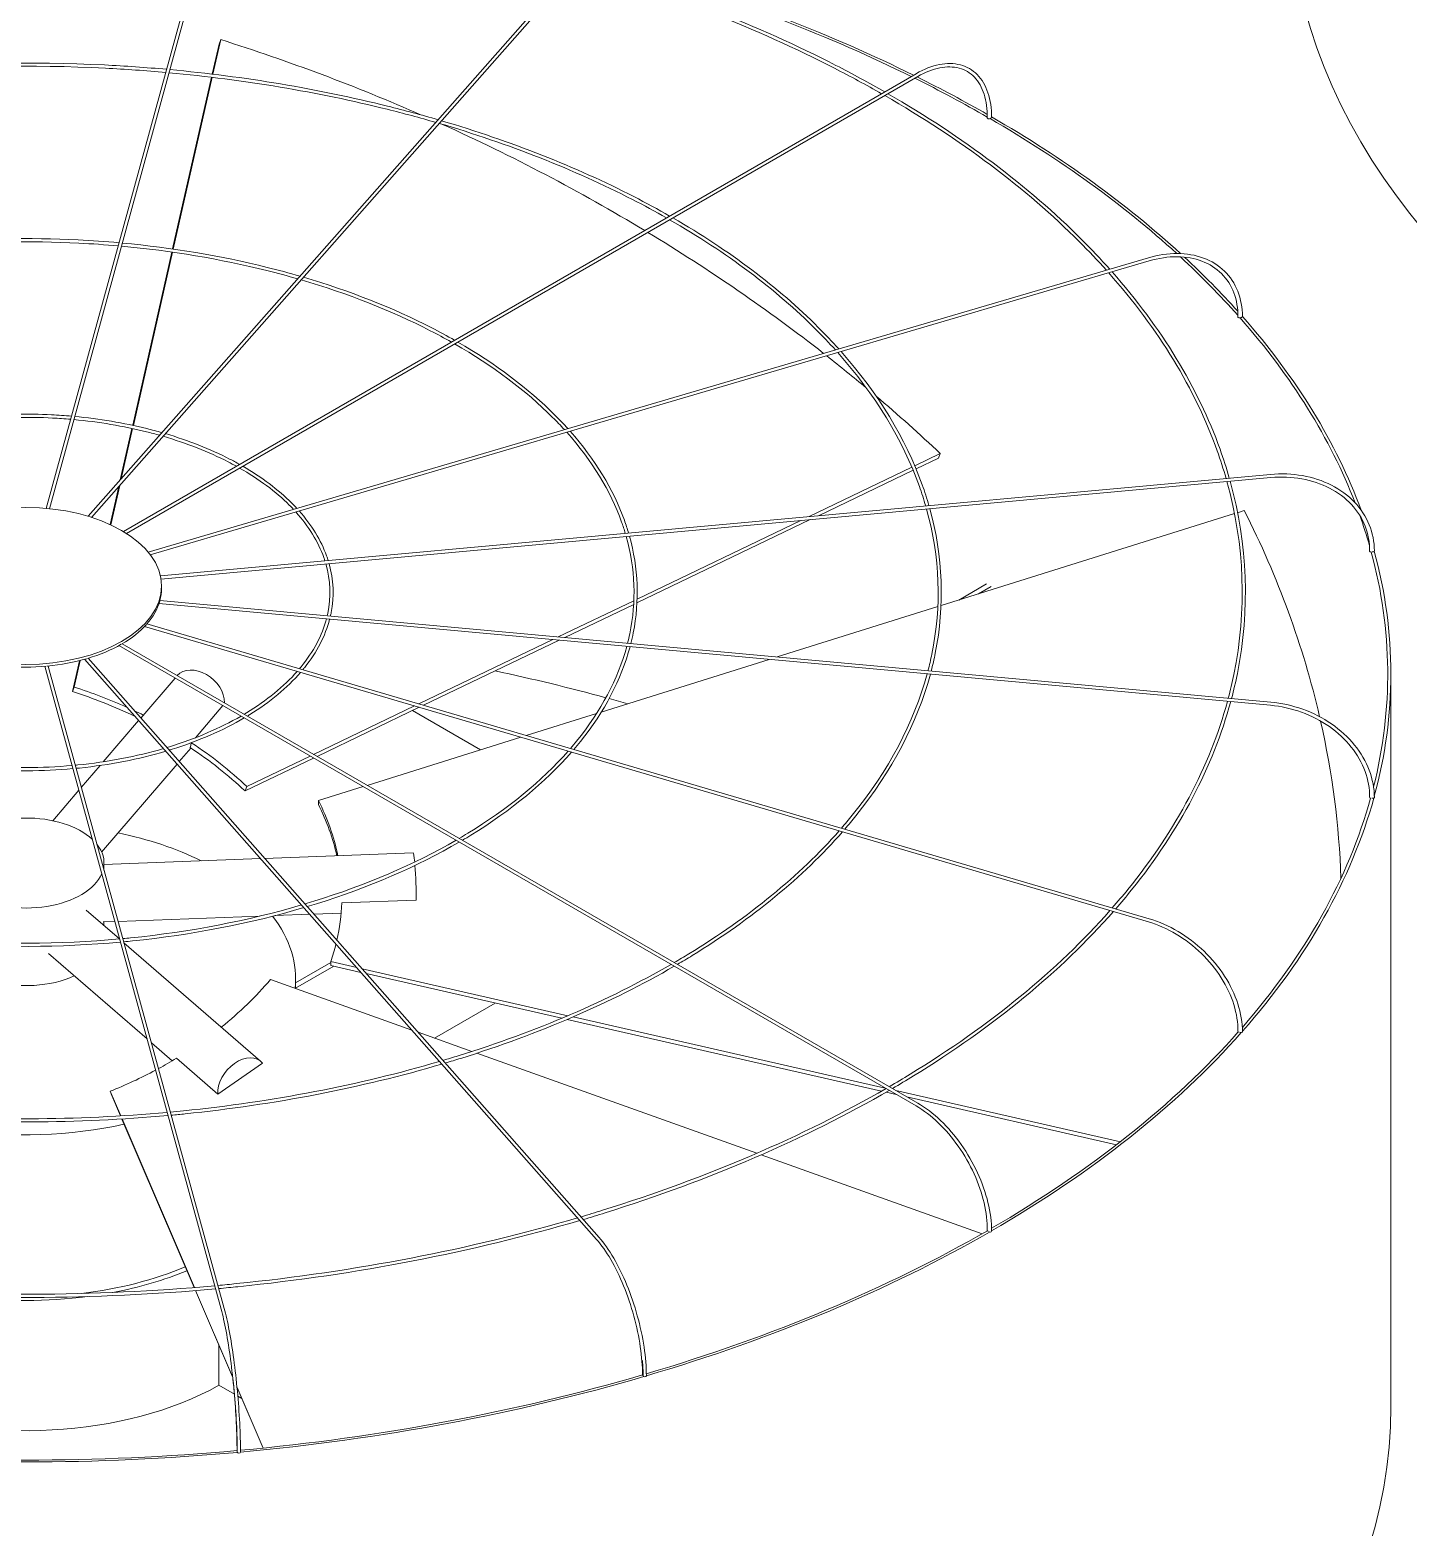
# Model space of a CAD drawing. Header units: millimetres. Extents: x -312439 to 477422, y -331570 to 212570.
# Drawn here: x 451801 to 452860, y 107888 to 109039 of the extents above; entities that cross this region are included whole.
import ezdxf

# ---------------------------------------------------------------- set-up
doc = ezdxf.new("R2010")
doc.units = ezdxf.units.MM

msp = doc.modelspace()

# ---------------------------------------------------------------- linework, layer by layer
at = {"color": 3, "linetype": 'Continuous', "lineweight": 0, "extrusion": (-1.11022e-16, 0.816497, 0.57735)}
for p, q in [((451947.891, 109161.366), (451813.423, 108671.198)), ((451815.898, 108670.96), (451950.253, 109160.718)), ((452236.412, 109107.778), (451845.735, 108665.096)), ((451848.299, 108664.299), (452238.249, 109106.157)), ((451941.007, 109004.868), (451946.236, 109027.952)), ((451947.566, 109031.384), (451941.546, 109004.803)), ((451946.236, 109027.952), (451947.566, 109031.384)), ((451872.733, 108653.454), (452481.925, 109005.171)), ((452483.15, 109003.05), (451875.098, 108651.991)), ((451910.577, 108870.523), (451940.463, 109002.467)), ((451941.002, 109002.402), (451911.113, 108870.446)), ((451879.884, 108735.016), (451910.034, 108868.126)), ((451910.57, 108868.05), (451880.412, 108734.902)), ((451891.775, 108637.621), (452660.345, 108863.715)), ((451893.411, 108635.549), (452661.036, 108861.365)), ((451870.37, 108693.01), (451879.343, 108732.627)), ((451879.87, 108732.513), (451871.114, 108693.853)), ((452480.868, 108703.871), (452500.474, 108713.281)), ((452499.144, 108709.849), (452481.845, 108701.547)), ((452499.144, 108709.849), (452500.474, 108713.281)), ((452754.24, 108697.334), (451901.152, 108619.325)), ((451901.609, 108616.907), (452754.463, 108694.894)), ((452399.694, 108664.913), (452478.657, 108702.81)), ((452479.633, 108700.485), (452406.884, 108665.57)), ((451862.613, 108658.767), (451869.242, 108688.03)), ((451869.986, 108688.873), (451863.114, 108658.535)), ((452400.553, 108662.532), (452267.394, 108598.624)), ((452267.513, 108601.474), (452393.362, 108661.874)), ((452726.58, 108667.161), (452501.053, 108596.51)), ((452734.024, 108669.493), (452728.932, 108667.898)), ((452536.084, 108613.125), (452514.726, 108600.794)), ((451902.018, 108609.571), (451902.018, 108611.571)), ((452529.873, 108605.539), (452539.548, 108611.125)), ((451900.082, 108598.011), (452754.24, 108519.904)), ((451900.805, 108600.405), (452754.463, 108522.343)), ((452206.953, 108572.409), (452265.018, 108600.277)), ((452264.875, 108597.415), (452211.842, 108571.962)), ((452498.566, 108595.731), (452375.052, 108557.038)), ((452660.345, 108353.523), (451889.017, 108580.428)), ((452661.036, 108355.873), (451890.855, 108582.44)), ((451871.812, 108567.144), (452483.15, 108214.188)), ((452099.789, 108520.977), (452202.648, 108570.343)), ((452207.537, 108569.896), (452103.397, 108519.916)), ((452238.249, 108111.081), (451845.593, 108556.005)), ((451869.335, 108565.746), (452481.925, 108212.067)), ((451947.891, 108055.871), (451812.377, 108549.855)), ((451814.855, 108550.078), (451950.253, 108056.52)), ((451833.54, 108530.411), (451838.924, 108554.179)), ((451839.51, 108554.327), (451834.87, 108533.843)), ((452236.412, 108109.46), (451842.99, 108555.252)), ((452368.974, 108555.134), (452239.992, 108514.728)), ((452846.727, 107981.148), (452846.727, 108544.036)), ((451833.54, 108530.411), (451834.87, 108533.843)), ((451912.432, 108540.864), (451886.085, 108510.122)), ((451949.224, 108519.622), (451928.1, 108494.973)), ((452018.963, 108482.186), (452096.491, 108519.394)), ((452100.099, 108518.333), (452021.605, 108480.661)), ((452147.228, 108485.667), (452094.939, 108515.856)), ((452236.388, 108513.598), (452182.383, 108496.68)), ((451884.475, 108508.244), (451857.271, 108476.502)), ((451924.565, 108487.076), (451915.627, 108476.647)), ((452178.18, 108495.364), (452060.171, 108458.395)), ((452018.93, 108479.377), (451966.218, 108454.078)), ((451967.548, 108457.51), (452016.288, 108480.902)), ((451854.84, 108473.665), (451840.43, 108456.852)), ((451914.018, 108474.769), (451856.051, 108407.133)), ((451838.506, 108454.607), (451818.449, 108431.205)), ((451966.218, 108454.078), (451967.548, 108457.51)), ((452056.995, 108457.4), (452022.652, 108446.641)), ((452022.557, 108443.685), (452022.652, 108446.641)), ((452095.494, 108406.475), (451981.292, 108402.242)), ((451978.128, 108402.125), (451857.854, 108397.667)), ((451857.854, 108398.711), (451857.854, 108393.336)), ((451869.757, 108340.359), (451844.215, 108362.494)), ((452040.018, 108360.173), (452019.103, 108359.398)), ((452040.496, 108368.048), (452097.724, 108370.169)), ((451866.18, 108353.73), (451857.173, 108353.396)), ((451857.854, 108353.422), (451857.854, 108350.674)), ((451977.308, 108357.849), (451868.694, 108353.823)), ((452015.939, 108359.281), (451989.212, 108358.29)), ((451978.201, 108246.384), (451873.208, 108337.369)), ((451890.932, 108263.502), (451815.258, 108329.079)), ((452032.111, 108322.156), (452005.133, 108306.58)), ((452005.133, 108302.58), (452034.337, 108319.441)), ((452032.041, 108319.965), (452032.136, 108322.921)), ((452055.32, 108314.658), (452032.041, 108319.965)), ((452032.136, 108322.921), (452052.03, 108318.386)), ((452056.119, 108317.454), (452214.288, 108281.399)), ((452094.447, 108270.323), (451985.741, 108309.149)), ((452005.133, 108302.223), (452005.133, 108309.473)), ((452209.71, 108279.464), (452059.41, 108313.726)), ((452158.514, 108291.135), (452111.758, 108264.14)), ((452218.347, 108280.474), (452458.103, 108225.821)), ((452140.469, 108253.885), (452099.218, 108268.619)), ((452455.369, 108223.465), (452213.803, 108278.531)), ((451910.319, 108246.702), (451894.264, 108260.615)), ((451913.594, 108248.657), (451945.39, 108221.103)), ((451945.39, 108221.103), (451979.585, 108244.923)), ((452359.478, 108175.661), (452144.243, 108252.537)), ((451862.547, 108223.333), (451870.667, 108204.418)), ((451863.782, 108219.996), (451862.547, 108223.333)), ((452466.627, 108220.899), (452458.893, 108222.662)), ((452466.198, 108223.975), (452638.915, 108184.604)), ((451870.475, 108204.406), (451863.782, 108219.996)), ((452635.949, 108182.301), (452474.722, 108219.054)), ((451927.08, 108072.55), (451871.502, 108202.014)), ((451871.694, 108202.026), (451927.271, 108072.566)), ((452532.535, 108113.85), (452362.849, 108174.457)), ((451956.776, 108003.377), (451928.1, 108070.175)), ((451928.29, 108070.191), (451956.709, 108003.993)), ((451946.175, 108028.071), (451946.175, 107997.396)), ((451958.03, 107990.551), (451946.175, 107997.396)), ((451960.026, 107996.266), (451980.239, 107949.181)), ((451980.05, 107949.162), (451960.084, 107995.672)), ((451963.683, 107987.287), (451960.692, 107989.014))]:
    msp.add_line(p, q, dxfattribs=at)
at = {"color": 3, "linetype": 'Continuous', "lineweight": 0}
for centre, major_axis, ratio, start_param, end_param in [((453817.288, 109147.008), (-1048.768, 0), 0.57735027, 0, 3.14159265), ((451797.959, 108544.036), (-1046.319, 0), 0.57735027, 4.00461262, 4.24016109), ((451797.959, 108544.036), (-1048.768, 0), 0.57735027, 4.00443097, 4.24060103), ((451799.289, 108376.756), (-942.562, 365.4), 0.65992862, 4.64663537, 4.80984928), ((451797.959, 108544.036), (-1046.319, 0), 0.57735027, 3.92863661, 4.00129229), ((451797.959, 108544.036), (-1048.768, 0), 0.57735027, 3.93098858, 4.00111844), ((452537.818, 108971.194), (1.225, -0.016), 0.56830663, 3.14159265, 3.93464288), ((452537.818, 108971.194), (1.225, -0.016), 0.56830663, 3.93464288, 5.50543921), ((451797.959, 108544.036), (-1046.319, 0), 0.57735027, 3.70570419, 3.9258203), ((452538.684, 108971.694), (-1.225, 0), 0.57735027, 1.83263032, 3.14159265), ((451797.959, 108544.036), (-1048.768, 0), 0.57735027, 3.70411228, 3.92650775), ((451799.289, 108376.756), (-942.562, 365.4), 0.65992862, 4.45394149, 4.62923067), ((451799.289, 108376.756), (-942.562, 365.4), 0.65992862, 4.28319099, 4.45112181), ((451797.959, 108544.036), (-1046.319, 0), 0.57735027, 3.61515195, 3.70067928), ((451797.959, 108544.036), (-1048.768, 0), 0.57735027, 3.61992048, 3.69877001), ((452730.348, 108818.199), (-1.225, 0.021), 0.57151893, 0, 0.48093441), ((452730.348, 108818.199), (-1.225, 0.021), 0.57151893, 0.48093441, 2.05173073), ((451797.959, 108544.036), (-1046.319, 0), 0.57735027, 3.3609423, 3.61148113), ((452731.44, 108818.52), (-1.225, 0), 0.57735027, 1.51847105, 3.14159265), ((451797.959, 108544.036), (-1048.768, 0), 0.57735027, 3.35086888, 3.61231471), ((451799.289, 108376.756), (-942.562, 365.4), 0.65992862, 4.23904287, 4.2800546), ((451799.289, 108376.756), (-942.562, 365.4), 0.65992862, 4.15803474, 4.22871948), ((451798.054, 108376.281), (1010.388, -32.497), 0.79709982, 0.20844184, 0.41264052), ((451797.959, 108544.036), (-1046.319, 0), 0.57735027, 3.30554955, 3.34466555), ((452831.568, 108638.342), (-1.225, 0.023), 0.57529521, 0, 0.1678974), ((452831.568, 108638.342), (-1.225, 0.023), 0.57529521, 0.1678974, 1.73869372), ((451797.959, 108544.036), (-1046.319, 0), 0.57735027, 2.9973499, 3.29716571), ((452832.777, 108638.453), (-1.225, 0), 0.57735027, 1.20431179, 3.14159265), ((451797.959, 108544.036), (-1048.768, 0), 0.57735027, 2.98561554, 3.29783032), ((451797.526, 108609.571), (-104.492, 0), 0.57735027, 2.98808135, 3.14159265), ((451797.526, 108609.571), (-104.492, 0), 0.57735027, 2.67392209, 2.98094469), ((451797.526, 108609.571), (-104.492, 0), 0.57735027, 2.35976282, 2.66678542), ((451797.526, 108609.571), (-104.492, 0), 0.57735027, 1.73144429, 2.03846689), ((451797.526, 108609.571), (-104.492, 0), 0.57735027, 2.04560356, 2.35262616), ((451797.526, 108609.571), (-104.492, 0), 0.57735027, 1.41728503, 1.72430763), ((451930.549, 108528.03), (-16.786, 14.386), 0.73180825, 3.6699438, 6.25547108), ((451797.959, 107979.148), (1046.319, 0), 0.57735027, 1.13086203, 1.21917829), ((451799.289, 108376.756), (226.18, -87.683), 0.65992862, 1.48816133, 1.66825663), ((451797.959, 108373.324), (-226.18, 87.683), 0.65992862, 4.59602029, 4.80984928), ((451797.959, 107979.148), (1046.319, 0), 0.57735027, 1.11315293, 1.12829513), ((451799.289, 108376.756), (226.18, -87.683), 0.65992862, 1.43137513, 1.46305029), ((451798.054, 108376.281), (1010.388, -32.497), 0.79709982, 0.05380476, 0.20420122), ((451797.959, 108373.324), (-226.18, 87.683), 0.65992862, 4.15803474, 4.39268064), ((451799.289, 108376.756), (226.18, -87.683), 0.65992862, 1.01644208, 1.25303729), ((451797.959, 108373.324), (242.456, -7.798), 0.79709982, 0.20115917, 0.41264052), ((451798.054, 108376.281), (242.456, -7.798), 0.79709982, 0.18583027, 0.41264052), ((451797.959, 108544.036), (-1046.319, 0), 0.57735027, 2.6752935, 2.98289949), ((451797.959, 108544.036), (-1048.768, 0), 0.57735027, 2.67086857, 2.98332964), ((452831.568, 108449.23), (-1.225, 0.023), 0.57926583, 0, 1.42460911), ((452832.777, 108449.119), (-1.225, 0), 0.57735027, 0.89015252, 3.14159265), ((451797.959, 108398.711), (-59.895, 0), 0.57735027, 3.69756416, 5.76575409), ((451797.959, 108309.473), (-207.174, 0), 0.57735027, 4.00561733, 4.36390833), ((451797.959, 108398.711), (-59.895, 0), 0.57735027, 3.02719924, 3.57014533), ((452096.313, 108384.382), (-0.819, 22.092), 0.05230802, 5.46284956, 6.28318531), ((452096.313, 108384.382), (-0.819, 22.092), 0.05230802, 4.01155215, 5.31083021), ((451797.959, 108398.711), (-59.895, 0), 0.57735027, 0.78539816, 2.89978042), ((451798.054, 108376.281), (242.456, -7.798), 0.79709982, 6.13145768, 6.28093219), ((451797.959, 108309.473), (-207.174, 0), 0.57735027, 3.08204121, 3.55783774), ((451798.054, 108376.281), (242.456, -7.798), 0.79709982, 6.04401129, 6.11604234), ((451797.959, 108339.089), (-59.895, 0), 0.57735027, 1.1079301, 2.23846982), ((451796.724, 108376.661), (-227.492, -84.221), 0.6873805, 2.02158825, 2.2576377), ((451797.959, 108544.036), (-1046.319, 0), 0.57735027, 2.35898226, 2.6687056), ((451797.959, 108544.036), (-1048.768, 0), 0.57735027, 2.35667794, 2.66891462), ((452730.348, 108269.373), (-1.225, 0.021), 0.58304212, 0, 1.10944839), ((452731.44, 108269.052), (-1.225, 0), 0.57735027, 0.57599326, 3.14159265), ((451796.724, 108376.661), (-227.492, -84.221), 0.6873805, 1.7758456, 1.84274406), ((451963.723, 108229.677), (14.478, 16.707), 0.67950023, 6.14949631, 8.84418497), ((451796.724, 108376.661), (-227.492, -84.221), 0.6873805, 1.60582316, 1.76537716), ((451797.959, 108309.473), (-207.174, 0), 0.57735027, 1.30817895, 1.9425337), ((451797.959, 108544.036), (-1046.319, 0), 0.57735027, 2.04376734, 2.35460013), ((451797.959, 108544.036), (-1048.768, 0), 0.57735027, 2.04258502, 2.35459852), ((452537.818, 108116.378), (-1.225, 0.017), 0.58625442, 0, 0.79329185), ((452538.684, 108115.878), (-1.225, 0), 0.57735027, 0.26183399, 3.14159265), ((451797.959, 108184.968), (-207.174, 0), 0.57735027, 1.77816663, 2.202298), ((451797.959, 108184.968), (-212.072, 0), 0.57735027, 1.89063678, 2.19285982), ((451797.959, 108184.968), (-212.072, 0), 0.57735027, 1.3476903, 1.79509044), ((451797.959, 108544.036), (-1046.319, 0), 0.57735027, 1.72891751, 2.04055715), ((451797.959, 108544.036), (-1048.768, 0), 0.57735027, 1.72854634, 2.04038352), ((452272.823, 108005.221), (-1.225, 0.011), 0.58858829, 0, 0.47632773), ((452273.379, 108004.591), (-1.225, 0), 0.57735027, 0, 3.14159265), ((451797.959, 108084.968), (-212.072, 0), 0.57735027, 0.98594125, 2.34464399), ((451797.959, 107981.148), (-1048.768, 0), 0.57735027, 0, 3.14159265), ((451797.959, 108544.036), (-1048.768, 0), 0.57735027, 1.41453598, 1.72626058), ((451797.959, 108544.036), (-1046.319, 0), 0.57735027, 1.41438895, 1.72636573), ((451961.302, 107946.782), (-1.225, 0.004), 0.58981528, 0, 0.15883691), ((451961.494, 107946.084), (-1.225, 0), 0.57735027, 0, 3.14159265)]:
    msp.add_ellipse(centre, major_axis=major_axis, ratio=ratio, start_param=start_param, end_param=end_param, dxfattribs=at)
msp.add_ellipse((451797.526, 108611.571), major_axis=(-104.492, 0), ratio=0.57735027, dxfattribs=at)
for points, knots in [([(452455.333, 108989.818), (452443.595, 108996.522), (452431.548, 109003.047), (452359.466, 109040.069), (452292.857, 109066.309), (452221.557, 109087.244)], [3.146975566, 3.146975566, 3.146975566, 3.146975566, 3.199958928, 3.199958928, 3.456525414, 3.456525414, 3.456525414, 3.456525414]), ([(452457.788, 108991.235), (452445.608, 108998.218), (452433.098, 109005.006), (452360.699, 109042.185), (452294.344, 109068.357), (452223.346, 109089.271)], [3.145113132, 3.145113132, 3.145113132, 3.145113132, 3.200037836, 3.200037836, 3.455209352, 3.455209352, 3.455209352, 3.455209352]), ([(451905.97, 109008.552), (451890.121, 109009.981), (451874.188, 109011.095), (451801.873, 109014.712), (451744.952, 109013.587), (451689.082, 109008.552)], [3.772165081, 3.772165081, 3.772165081, 3.772165081, 3.840593344, 3.840593344, 4.081816553, 4.081816553, 4.081816553, 4.081816553]), ([(451905.311, 109006.152), (451889.916, 109007.534), (451874.441, 109008.619), (451802.575, 109012.263), (451745.631, 109011.168), (451689.741, 109006.152)], [3.772797592, 3.772797592, 3.772797592, 3.772797592, 3.839399606, 3.839399606, 4.081184042, 4.081184042, 4.081184042, 4.081184042]), ([(452112.842, 108967.759), (452100.584, 108971.318), (452088.146, 108974.67), (452021.949, 108991.16), (451965.448, 109000.631), (451907.79, 109005.927)], [3.460983159, 3.460983159, 3.460983159, 3.460983159, 3.519648571, 3.519648571, 3.769222865, 3.769222865, 3.769222865, 3.769222865]), ([(452114.633, 108969.789), (452101.841, 108973.52), (452088.852, 108977.025), (452022.232, 108993.588), (451965.913, 109003.027), (451908.448, 109008.327)], [3.459218713, 3.459218713, 3.459218713, 3.459218713, 3.520344822, 3.520344822, 3.768597722, 3.768597722, 3.768597722, 3.768597722]), ([(452539.909, 108971.694), (452539.909, 108978.594), (452538.964, 108984.975), (452535.23, 108996.089), (452532.437, 109000.824), (452525.243, 109008.104), (452520.85, 109010.647), (452510.98, 109013.253), (452505.513, 109013.321), (452494.056, 109011.045), (452488.06, 109008.694), (452482.031, 109005.232), (452481.978, 109005.202), (452481.925, 109005.171)], [3.14159265, 3.14159265, 3.14159265, 3.14159265, 3.45575192, 3.45575192, 3.76991118, 3.76991118, 4.08269654, 4.08269654, 4.39544819, 4.39544819, 4.70960746, 4.70960746, 4.71238898, 4.71238898, 4.71238898, 4.71238898]), ([(452483.15, 109003.05), (452488.899, 109006.369), (452494.625, 109008.611), (452505.422, 109010.751), (452510.488, 109010.652), (452519.492, 109008.197), (452523.437, 109005.848), (452529.928, 108999.075), (452532.47, 108994.641), (452535.85, 108984.053), (452536.683, 108977.903), (452536.593, 108971.21)], [1.57079633, 1.57079633, 1.57079633, 1.57079633, 1.88806437, 1.88806437, 2.20533241, 2.20533241, 2.52260045, 2.52260045, 2.83986849, 2.83986849, 3.15713653, 3.15713653, 3.15713653, 3.15713653]), ([(452628.078, 108854.223), (452621.445, 108861.623), (452614.515, 108868.935), (452566.295, 108917.124), (452515.885, 108954.98), (452457.791, 108988.409)], [2.833719703, 2.833719703, 2.833719703, 2.833719703, 2.880073873, 2.880073873, 3.143270218, 3.143270218, 3.143270218, 3.143270218]), ([(452630.68, 108854.988), (452623.802, 108862.696), (452616.605, 108870.307), (452568.198, 108918.699), (452518.013, 108956.457), (452460.241, 108989.823)], [2.831913395, 2.831913395, 2.831913395, 2.831913395, 2.879924499, 2.879924499, 3.141418031, 3.141418031, 3.141418031, 3.141418031]), ([(452290.058, 108894.396), (452281.551, 108899.237), (452272.83, 108903.952), (452219.037, 108931.581), (452169.002, 108951.286), (452115.44, 108967.001)], [3.148849473, 3.148849473, 3.148849473, 3.148849473, 3.199944541, 3.199944541, 3.456834427, 3.456834427, 3.456834427, 3.456834427]), ([(452292.514, 108895.815), (452283.566, 108900.932), (452274.38, 108905.911), (452220.27, 108933.697), (452170.489, 108953.334), (452117.229, 108969.028)], [3.146361804, 3.146361804, 3.146361804, 3.146361804, 3.200049713, 3.200049713, 3.455080387, 3.455080387, 3.455080387, 3.455080387]), ([(452419.836, 108792.963), (452415.075, 108798.246), (452410.112, 108803.468), (452374.134, 108839.421), (452336.222, 108867.873), (452292.519, 108892.989)], [2.83591825, 2.83591825, 2.83591825, 2.83591825, 2.880098074, 2.880098074, 3.143909361, 3.143909361, 3.143909361, 3.143909361]), ([(452422.44, 108793.729), (452417.433, 108799.319), (452412.202, 108804.84), (452376.037, 108840.996), (452338.35, 108869.35), (452294.97, 108894.404)], [2.833499431, 2.833499431, 2.833499431, 2.833499431, 2.879899034, 2.879899034, 3.141439875, 3.141439875, 3.141439875, 3.141439875]), ([(451869.415, 108875.302), (451858.959, 108876.237), (451848.448, 108876.968), (451800.511, 108879.357), (451762.73, 108878.62), (451725.637, 108875.302)], [3.773286698, 3.773286698, 3.773286698, 3.773286698, 3.840886477, 3.840886477, 4.080694936, 4.080694936, 4.080694936, 4.080694936]), ([(451868.757, 108872.901), (451858.754, 108873.79), (451848.701, 108874.492), (451801.213, 108876.908), (451763.409, 108876.2), (451726.295, 108872.901)], [3.774238416, 3.774238416, 3.774238416, 3.774238416, 3.839097695, 3.839097695, 4.079743218, 4.079743218, 4.079743218, 4.079743218]), ([(452006.755, 108847.55), (451998.958, 108849.799), (451991.052, 108851.922), (451947.327, 108862.82), (451909.667, 108869.139), (451871.235, 108872.677)], [3.463595352, 3.463595352, 3.463595352, 3.463595352, 3.51947091, 3.51947091, 3.768879274, 3.768879274, 3.768879274, 3.768879274]), ([(452008.547, 108849.581), (452000.215, 108852.001), (451991.758, 108854.277), (451947.61, 108865.248), (451910.133, 108871.535), (451871.893, 108875.076)], [3.46094335, 3.46094335, 3.46094335, 3.46094335, 3.520514255, 3.520514255, 3.7679441, 3.7679441, 3.7679441, 3.7679441]), ([(452732.664, 108818.52), (452732.664, 108825.449), (452731.467, 108832.048), (452726.765, 108843.925), (452723.26, 108849.199), (452714.298, 108857.867), (452708.844, 108861.257), (452696.561, 108865.822), (452689.734, 108866.997), (452675.381, 108867.049), (452667.858, 108865.925), (452660.345, 108863.715)], [4.71238898, 4.71238898, 4.71238898, 4.71238898, 5.02654825, 5.02654825, 5.34070751, 5.34070751, 5.65486678, 5.65486678, 5.96902604, 5.96902604, 6.28318531, 6.28318531, 6.28318531, 6.28318531]), ([(452661.036, 108861.365), (452668.299, 108863.502), (452675.548, 108864.569), (452689.285, 108864.476), (452695.77, 108863.317), (452707.338, 108858.917), (452712.42, 108855.679), (452720.717, 108847.447), (452723.934, 108842.452), (452728.194, 108831.161), (452729.236, 108824.864), (452729.124, 108818.22)], [6.28318531, 6.28318531, 6.28318531, 6.28318531, 6.60045335, 6.60045335, 6.91772139, 6.91772139, 7.23498943, 7.23498943, 7.55225747, 7.55225747, 7.86952551, 7.86952551, 7.86952551, 7.86952551]), ([(452124.819, 108798.996), (452119.535, 108801.981), (452114.127, 108804.895), (452078.617, 108823.134), (452045.167, 108836.301), (452009.354, 108846.794)], [3.152476318, 3.152476318, 3.152476318, 3.152476318, 3.199914714, 3.199914714, 3.457374967, 3.457374967, 3.457374967, 3.457374967]), ([(452127.28, 108800.417), (452121.55, 108803.678), (452115.676, 108806.853), (452079.85, 108825.25), (452046.655, 108838.348), (452011.143, 108848.821)], [3.148732281, 3.148732281, 3.148732281, 3.148732281, 3.200072384, 3.200072384, 3.454746323, 3.454746323, 3.454746323, 3.454746323]), ([(452720.073, 108694.209), (452718.051, 108701.291), (452715.784, 108708.349), (452696.319, 108762.848), (452668.192, 108809.011), (452629.882, 108852.2)], [2.519571261, 2.519571261, 2.519571261, 2.519571261, 2.559550642, 2.559550642, 2.829500903, 2.829500903, 2.829500903, 2.829500903]), ([(452722.555, 108694.436), (452720.441, 108701.878), (452718.059, 108709.294), (452698.434, 108763.995), (452670.452, 108809.964), (452632.477, 108852.964)], [2.518738954, 2.518738954, 2.518738954, 2.518738954, 2.560443172, 2.560443172, 2.827714195, 2.827714195, 2.827714195, 2.827714195]), ([(452211.62, 108731.711), (452208.726, 108734.89), (452205.722, 108738.035), (452181.984, 108761.754), (452156.583, 108780.795), (452127.286, 108797.592)], [2.840166791, 2.840166791, 2.840166791, 2.840166791, 2.880145835, 2.880145835, 3.145067211, 3.145067211, 3.145067211, 3.145067211]), ([(452214.23, 108732.479), (452211.086, 108735.963), (452207.812, 108739.407), (452183.886, 108763.33), (452158.711, 108782.272), (452129.738, 108799.007)], [2.836508955, 2.836508955, 2.836508955, 2.836508955, 2.879847671, 2.879847671, 3.141363941, 3.141363941, 3.141363941, 3.141363941]), ([(452489.257, 108673.103), (452487.813, 108678.094), (452486.205, 108683.07), (452471.694, 108723.732), (452450.515, 108758.458), (452421.644, 108790.942)], [2.521788299, 2.521788299, 2.521788299, 2.521788299, 2.55939978, 2.55939978, 2.830291828, 2.830291828, 2.830291828, 2.830291828]), ([(452491.741, 108673.33), (452490.203, 108678.682), (452488.48, 108684.015), (452473.808, 108724.879), (452452.775, 108759.411), (452424.24, 108791.706)], [2.520659116, 2.520659116, 2.520659116, 2.520659116, 2.560589234, 2.560589234, 2.827907762, 2.827907762, 2.827907762, 2.827907762]), ([(451832.86, 108742.05), (451827.797, 108742.493), (451822.71, 108742.84), (451799.15, 108744.003), (451780.508, 108743.652), (451762.192, 108742.05)], [3.776630452, 3.776630452, 3.776630452, 3.776630452, 3.841752063, 3.841752063, 4.077351182, 4.077351182, 4.077351182, 4.077351182]), ([(451832.201, 108739.648), (451827.592, 108740.046), (451822.962, 108740.365), (451799.852, 108741.553), (451781.187, 108741.232), (451762.851, 108739.648)], [3.778551419, 3.778551419, 3.778551419, 3.778551419, 3.838185012, 3.838185012, 4.075430215, 4.075430215, 4.075430215, 4.075430215]), ([(451902.459, 108729.371), (451898.588, 108730.48), (451894.665, 108731.529), (451872.989, 108736.908), (451854.353, 108740.042), (451835.338, 108741.825)], [3.466082688, 3.466082688, 3.466082688, 3.466082688, 3.521010964, 3.521010964, 3.765995554, 3.765995554, 3.765995554, 3.765995554]), ([(451900.663, 108727.335), (451897.33, 108728.278), (451893.959, 108729.175), (451872.705, 108734.48), (451853.887, 108737.647), (451834.68, 108739.427)], [3.471418325, 3.471418325, 3.471418325, 3.471418325, 3.518930063, 3.518930063, 3.767850767, 3.767850767, 3.767850767, 3.767850767]), ([(451962.04, 108705.015), (451959.533, 108706.421), (451956.974, 108707.795), (451939.431, 108716.802), (451922.821, 108723.363), (451905.058, 108728.614)], [3.15578841, 3.15578841, 3.15578841, 3.15578841, 3.200131949, 3.200131949, 3.453750875, 3.453750875, 3.453750875, 3.453750875]), ([(452258.449, 108651.997), (452257.582, 108654.914), (452256.632, 108657.822), (452247.073, 108684.648), (452232.854, 108707.925), (452213.439, 108729.693)], [2.526062853, 2.526062853, 2.526062853, 2.526062853, 2.559096419, 2.559096419, 2.831723129, 2.831723129, 2.831723129, 2.831723129]), ([(452260.936, 108652.224), (452259.973, 108655.501), (452258.906, 108658.766), (452249.187, 108685.795), (452235.114, 108708.878), (452216.036, 108730.457)], [2.5243135, 2.5243135, 2.5243135, 2.5243135, 2.560878912, 2.560878912, 2.828143092, 2.828143092, 2.828143092, 2.828143092]), ([(451959.568, 108703.588), (451957.514, 108704.723), (451955.424, 108705.837), (451938.198, 108714.687), (451921.333, 108721.315), (451903.269, 108726.587)], [3.163350536, 3.163350536, 3.163350536, 3.163350536, 3.199816759, 3.199816759, 3.458993739, 3.458993739, 3.458993739, 3.458993739]), ([(452003.382, 108670.453), (452002.369, 108671.532), (452001.331, 108672.602), (451989.834, 108684.087), (451976.943, 108693.716), (451962.052, 108702.194)], [2.852936139, 2.852936139, 2.852936139, 2.852936139, 2.880283876, 2.880283876, 3.148538696, 3.148538696, 3.148538696, 3.148538696]), ([(452006.009, 108671.226), (452004.736, 108672.606), (452003.422, 108673.974), (451991.736, 108685.663), (451979.071, 108695.193), (451964.506, 108703.611)], [2.84544614, 2.84544614, 2.84544614, 2.84544614, 2.879690294, 2.879690294, 3.141137935, 3.141137935, 3.141137935, 3.141137935]), ([(452834.002, 108638.453), (452834.002, 108645.397), (452832.671, 108652.227), (452827.475, 108664.97), (452823.613, 108670.88), (452813.756, 108681.194), (452807.764, 108685.597), (452794.246, 108692.48), (452786.723, 108694.959), (452770.877, 108697.767), (452762.557, 108698.094), (452754.24, 108697.334)], [4.71238898, 4.71238898, 4.71238898, 4.71238898, 5.02654825, 5.02654825, 5.34070751, 5.34070751, 5.65486678, 5.65486678, 5.96902604, 5.96902604, 6.28318531, 6.28318531, 6.28318531, 6.28318531]), ([(452754.463, 108694.894), (452762.524, 108695.632), (452770.58, 108695.302), (452785.873, 108692.549), (452793.107, 108690.127), (452806.03, 108683.445), (452811.717, 108679.187), (452820.992, 108669.273), (452824.578, 108663.618), (452829.316, 108651.467), (452830.467, 108644.971), (452830.343, 108638.365)], [6.28318531, 6.28318531, 6.28318531, 6.28318531, 6.60045335, 6.60045335, 6.91772139, 6.91772139, 7.23498943, 7.23498943, 7.55225747, 7.55225747, 7.86952551, 7.86952551, 7.86952551, 7.86952551]), ([(452721.799, 108525.33), (452723.405, 108531.401), (452724.831, 108537.487), (452736.132, 108592.825), (452734.335, 108642.849), (452720.748, 108691.811)], [2.204619764, 2.204619764, 2.204619764, 2.204619764, 2.238829514, 2.238829514, 2.515060108, 2.515060108, 2.515060108, 2.515060108]), ([(452724.273, 108525.104), (452725.957, 108531.504), (452727.444, 108537.921), (452738.55, 108593.416), (452736.69, 108643.27), (452723.227, 108692.038)], [2.205366155, 2.205366155, 2.205366155, 2.205366155, 2.241163262, 2.241163262, 2.514260549, 2.514260549, 2.514260549, 2.514260549]), ([(452491.01, 108546.434), (452492.117, 108550.674), (452493.107, 108554.923), (452501.57, 108596.228), (452500.208, 108633.867), (452489.939, 108670.705)], [2.206572109, 2.206572109, 2.206572109, 2.206572109, 2.238438586, 2.238438586, 2.515769314, 2.515769314, 2.515769314, 2.515769314]), ([(452493.482, 108546.208), (452494.667, 108550.777), (452495.718, 108555.357), (452503.987, 108596.819), (452502.563, 108634.288), (452492.418, 108670.932)], [2.20754654, 2.20754654, 2.20754654, 2.20754654, 2.241548585, 2.241548585, 2.514698228, 2.514698228, 2.514698228, 2.514698228]), ([(452027.615, 108630.889), (452027.345, 108631.732), (452027.061, 108632.574), (452022.454, 108645.562), (452015.193, 108657.391), (452005.231, 108668.444)], [2.538956365, 2.538956365, 2.538956365, 2.538956365, 2.558172992, 2.558172992, 2.836025224, 2.836025224, 2.836025224, 2.836025224]), ([(452030.112, 108631.117), (452029.735, 108632.319), (452029.331, 108633.517), (452024.567, 108646.711), (452017.453, 108658.345), (452007.832, 108669.209)], [2.535128932, 2.535128932, 2.535128932, 2.535128932, 2.561728893, 2.561728893, 2.828841782, 2.828841782, 2.828841782, 2.828841782]), ([(452260.204, 108567.54), (452260.821, 108569.963), (452261.38, 108572.39), (452267.006, 108599.663), (452266.082, 108624.9), (452259.141, 108649.601)], [2.210316481, 2.210316481, 2.210316481, 2.210316481, 2.237655596, 2.237655596, 2.51702204, 2.51702204, 2.51702204, 2.51702204]), ([(452262.674, 108567.314), (452263.367, 108570.066), (452263.988, 108572.825), (452269.422, 108600.254), (452268.437, 108625.321), (452261.621, 108649.827)], [2.211718384, 2.211718384, 2.211718384, 2.211718384, 2.242315601, 2.242315601, 2.515402874, 2.515402874, 2.515402874, 2.515402874]), ([(452029.379, 108588.647), (452029.521, 108589.252), (452029.655, 108589.857), (452032.441, 108603.098), (452031.956, 108615.933), (452028.342, 108628.496)], [2.221614787, 2.221614787, 2.221614787, 2.221614787, 2.235297735, 2.235297735, 2.520800805, 2.520800805, 2.520800805, 2.520800805]), ([(452031.841, 108588.422), (452032.056, 108589.357), (452032.255, 108590.293), (452034.855, 108603.689), (452034.309, 108616.355), (452030.824, 108628.723)], [2.224061215, 2.224061215, 2.224061215, 2.224061215, 2.244587809, 2.244587809, 2.517487833, 2.517487833, 2.517487833, 2.517487833]), ([(452008.053, 108547.964), (452008.462, 108548.449), (452008.866, 108548.936), (452018.807, 108561.101), (452025.39, 108573.543), (452028.776, 108586.243)], [1.903307061, 1.903307061, 1.903307061, 1.903307061, 1.915350543, 1.915350543, 2.203452943, 2.203452943, 2.203452943, 2.203452943]), ([(452010.615, 108547.21), (452011.115, 108547.813), (452011.607, 108548.418), (452021.424, 108560.726), (452027.906, 108573.22), (452031.25, 108586.017)], [1.909987851, 1.909987851, 1.909987851, 1.909987851, 1.924618049, 1.924618049, 2.206425781, 2.206425781, 2.206425781, 2.206425781]), ([(452216.275, 108486.71), (452217.908, 108488.604), (452219.503, 108490.508), (452239.784, 108515.477), (452252.785, 108540.04), (452259.574, 108565.138)], [1.894116328, 1.894116328, 1.894116328, 1.894116328, 1.917671716, 1.917671716, 2.201274894, 2.201274894, 2.201274894, 2.201274894]), ([(452218.852, 108485.952), (452220.573, 108487.964), (452222.251, 108489.988), (452242.404, 108515.102), (452255.303, 108539.717), (452262.049, 108564.911)], [1.897570624, 1.897570624, 1.897570624, 1.897570624, 1.922320382, 1.922320382, 2.202808492, 2.202808492, 2.202808492, 2.202808492]), ([(451965.562, 108513.018), (451966.164, 108513.375), (451966.762, 108513.735), (451982.937, 108523.561), (451996.098, 108534.326), (452006.299, 108545.927)], [1.585149833, 1.585149833, 1.585149833, 1.585149833, 1.596233634, 1.596233634, 1.886390456, 1.886390456, 1.886390456, 1.886390456]), ([(451967.989, 108511.616), (451968.613, 108511.992), (451969.233, 108512.37), (451985.456, 108522.375), (451998.652, 108533.325), (452008.885, 108545.166)], [1.592315094, 1.592315094, 1.592315094, 1.592315094, 1.603748231, 1.603748231, 1.893388943, 1.893388943, 1.893388943, 1.893388943]), ([(452424.485, 108425.46), (452427.352, 108428.759), (452430.142, 108432.08), (452460.762, 108469.853), (452480.18, 108506.537), (452490.37, 108544.033)], [1.891059564, 1.891059564, 1.891059564, 1.891059564, 1.918447026, 1.918447026, 2.200552897, 2.200552897, 2.200552897, 2.200552897]), ([(452427.068, 108424.7), (452430.021, 108428.118), (452432.892, 108431.56), (452463.383, 108469.479), (452482.699, 108506.215), (452492.847, 108543.807)], [1.893387733, 1.893387733, 1.893387733, 1.893387733, 1.921549455, 1.921549455, 2.201585872, 2.201585872, 2.201585872, 2.201585872]), ([(452632.66, 108364.22), (452636.776, 108368.936), (452640.771, 108373.686), (452681.73, 108424.263), (452707.559, 108473.051), (452721.154, 108522.929)], [1.889456602, 1.889456602, 1.889456602, 1.889456602, 1.918834976, 1.918834976, 2.200108517, 2.200108517, 2.200108517, 2.200108517]), ([(452635.246, 108363.46), (452639.447, 108368.294), (452643.522, 108373.166), (452684.351, 108423.889), (452710.079, 108472.729), (452723.631, 108522.703)], [1.891212574, 1.891212574, 1.891212574, 1.891212574, 1.921163042, 1.921163042, 2.200887841, 2.200887841, 2.200887841, 2.200887841]), ([(452834.002, 108449.119), (452834.002, 108456.064), (452832.671, 108463.12), (452827.496, 108476.759), (452823.654, 108483.341), (452813.845, 108495.398), (452807.88, 108500.873), (452794.412, 108510.194), (452786.91, 108514.039), (452771.093, 108519.734), (452762.78, 108521.583), (452754.463, 108522.343)], [4.71238898, 4.71238898, 4.71238898, 4.71238898, 5.02654825, 5.02654825, 5.34070751, 5.34070751, 5.65486678, 5.65486678, 5.96902604, 5.96902604, 6.28318531, 6.28318531, 6.28318531, 6.28318531]), ([(451906.113, 108487.428), (451906.803, 108487.637), (451907.492, 108487.847), (451928.371, 108494.302), (451946.953, 108502.263), (451963.129, 108511.594)], [1.267045676, 1.267045676, 1.267045676, 1.267045676, 1.27702015, 1.27702015, 1.570336557, 1.570336557, 1.570336557, 1.570336557]), ([(451907.895, 108485.409), (451908.644, 108485.638), (451909.392, 108485.87), (451930.516, 108492.494), (451949.261, 108500.633), (451965.575, 108510.182)], [1.272186296, 1.272186296, 1.272186296, 1.272186296, 1.282962347, 1.282962347, 1.577666055, 1.577666055, 1.577666055, 1.577666055]), ([(452754.24, 108519.904), (452762.301, 108519.167), (452770.365, 108517.363), (452785.687, 108511.803), (452792.942, 108508.047), (452805.915, 108498.967), (452811.631, 108493.644), (452820.953, 108481.973), (452824.559, 108475.628), (452829.316, 108462.558), (452830.467, 108455.835), (452830.343, 108449.253)], [0, 0, 0, 0, 0.31726804, 0.31726804, 0.63453608, 0.63453608, 0.95180412, 0.95180412, 1.26907216, 1.26907216, 1.5863402, 1.5863402, 1.5863402, 1.5863402]), ([(451835.768, 108473.846), (451836.419, 108473.909), (451837.07, 108473.972), (451860.581, 108476.334), (451882.841, 108480.605), (451903.525, 108486.659)], [0.949238609, 0.949238609, 0.949238609, 0.949238609, 0.957681574, 0.957681574, 1.254620941, 1.254620941, 1.254620941, 1.254620941]), ([(451924.853, 108491.125), (451924.836, 108490.971), (451924.817, 108490.819), (451924.636, 108489.516), (451924.354, 108488.439), (451923.977, 108487.466)], [25.28971129, 25.28971129, 25.28971129, 25.28971129, 25.51327082, 25.51327082, 27.21415767, 27.21415767, 27.21415767, 27.21415767]), ([(451836.426, 108471.449), (451837.297, 108471.533), (451838.168, 108471.62), (451862.07, 108474.087), (451884.487, 108478.457), (451905.314, 108484.632)], [0.951064936, 0.951064936, 0.951064936, 0.951064936, 0.962301991, 0.962301991, 1.259854639, 1.259854639, 1.259854639, 1.259854639]), ([(452130.802, 108417.616), (452133.005, 108418.907), (452135.186, 108420.21), (452168.151, 108440.312), (452194.225, 108461.66), (452214.503, 108484.678)], [1.577975631, 1.577975631, 1.577975631, 1.577975631, 1.598113062, 1.598113062, 1.885671956, 1.885671956, 1.885671956, 1.885671956]), ([(452133.24, 108416.208), (452135.461, 108417.519), (452137.66, 108418.842), (452170.673, 108439.126), (452196.782, 108460.658), (452217.093, 108483.916)], [1.581619842, 1.581619842, 1.581619842, 1.581619842, 1.601882376, 1.601882376, 1.889205457, 1.889205457, 1.889205457, 1.889205457]), ([(451761.103, 108471.218), (451761.979, 108471.138), (451762.856, 108471.062), (451786.986, 108469.046), (451810.737, 108469.123), (451833.949, 108471.218)], [0.630366287, 0.630366287, 0.630366287, 0.630366287, 0.641648359, 0.641648359, 0.94043004, 0.94043004, 0.94043004, 0.94043004]), ([(451761.761, 108473.618), (451762.231, 108473.576), (451762.7, 108473.535), (451786.378, 108471.51), (451810.105, 108471.552), (451833.291, 108473.618)], [0.632258371, 0.632258371, 0.632258371, 0.632258371, 0.638337859, 0.638337859, 0.938537956, 0.938537956, 0.938537956, 0.938537956]), ([(452296.037, 108322.218), (452299.846, 108324.438), (452303.61, 108326.684), (452353.367, 108357.063), (452392.352, 108388.993), (452422.707, 108423.43)], [1.575583148, 1.575583148, 1.575583148, 1.575583148, 1.598741205, 1.598741205, 1.885432931, 1.885432931, 1.885432931, 1.885432931]), ([(452298.479, 108320.808), (452302.305, 108323.049), (452306.085, 108325.316), (452355.889, 108355.877), (452394.911, 108387.992), (452425.299, 108422.667)], [1.578026357, 1.578026357, 1.578026357, 1.578026357, 1.601256762, 1.601256762, 1.887796271, 1.887796271, 1.887796271, 1.887796271]), ([(452012.201, 108367.218), (452014.51, 108367.906), (452016.81, 108368.606), (452059.227, 108381.766), (452096.168, 108397.619), (452128.361, 108416.197)], [1.261848076, 1.261848076, 1.261848076, 1.261848076, 1.278507505, 1.278507505, 1.570566343, 1.570566343, 1.570566343, 1.570566343]), ([(452013.987, 108365.195), (452016.354, 108365.905), (452018.711, 108366.627), (452061.372, 108379.958), (452098.478, 108395.989), (452130.808, 108414.784)], [1.264451017, 1.264451017, 1.264451017, 1.264451017, 1.281488092, 1.281488092, 1.574251683, 1.574251683, 1.574251683, 1.574251683]), ([(451872.323, 108340.595), (451874.322, 108340.781), (451876.318, 108340.976), (451923.928, 108345.792), (451968.34, 108354.342), (452009.61, 108366.452)], [0.945863763, 0.945863763, 0.945863763, 0.945863763, 0.95883914, 0.95883914, 1.255627672, 1.255627672, 1.255627672, 1.255627672]), ([(451872.981, 108338.196), (451875.2, 108338.405), (451877.417, 108338.623), (451925.417, 108343.544), (451969.985, 108352.194), (452011.399, 108364.425)], [0.946791669, 0.946791669, 0.946791669, 0.946791669, 0.961156725, 0.961156725, 1.25825401, 1.25825401, 1.25825401, 1.25825401]), ([(452461.23, 108226.843), (452466.66, 108230), (452472.022, 108233.196), (452538.566, 108273.851), (452590.452, 108316.35), (452630.88, 108362.191)], [1.574326589, 1.574326589, 1.574326589, 1.574326589, 1.599055591, 1.599055591, 1.885237716, 1.885237716, 1.885237716, 1.885237716]), ([(452463.674, 108225.432), (452469.12, 108228.61), (452474.498, 108231.828), (452541.089, 108272.665), (452593.012, 108315.349), (452633.471, 108361.428)], [1.576164321, 1.576164321, 1.576164321, 1.576164321, 1.600943265, 1.600943265, 1.88701346, 1.88701346, 1.88701346, 1.88701346]), ([(452660.345, 108353.523), (452667.608, 108351.386), (452674.882, 108348.181), (452688.715, 108339.95), (452695.271, 108334.924), (452707.003, 108323.56), (452712.175, 108317.223), (452720.617, 108303.881), (452723.885, 108296.878), (452728.194, 108282.92), (452729.236, 108275.969), (452729.124, 108269.394)], [0, 0, 0, 0, 0.31726804, 0.31726804, 0.63453608, 0.63453608, 0.95180412, 0.95180412, 1.26907216, 1.26907216, 1.5863402, 1.5863402, 1.5863402, 1.5863402]), ([(452732.664, 108269.052), (452732.664, 108275.982), (452731.468, 108283.24), (452726.818, 108297.72), (452723.367, 108304.94), (452714.549, 108318.655), (452709.185, 108325.147), (452697.063, 108336.785), (452690.306, 108341.927), (452676.048, 108350.367), (452668.549, 108353.663), (452661.036, 108355.873)], [4.71238898, 4.71238898, 4.71238898, 4.71238898, 5.02654825, 5.02654825, 5.34070751, 5.34070751, 5.65486678, 5.65486678, 5.96902604, 5.96902604, 6.28318531, 6.28318531, 6.28318531, 6.28318531]), ([(451724.548, 108337.967), (451726.323, 108337.806), (451728.1, 108337.651), (451776.441, 108333.587), (451824.022, 108333.745), (451870.504, 108337.967)], [0.629347255, 0.629347255, 0.629347255, 0.629347255, 0.640828535, 0.640828535, 0.941449071, 0.941449071, 0.941449071, 0.941449071]), ([(451725.206, 108340.367), (451726.575, 108340.244), (451727.944, 108340.123), (451775.834, 108336.051), (451823.389, 108336.173), (451869.845, 108340.367)], [0.630291706, 0.630291706, 0.630291706, 0.630291706, 0.639167998, 0.639167998, 0.940504621, 0.940504621, 0.940504621, 0.940504621]), ([(452118.288, 108247.01), (452122.217, 108248.176), (452126.128, 108249.364), (452190.083, 108269.23), (452245.384, 108292.975), (452293.593, 108320.8)], [1.260112578, 1.260112578, 1.260112578, 1.260112578, 1.279004431, 1.279004431, 1.570642983, 1.570642983, 1.570642983, 1.570642983]), ([(452120.074, 108244.986), (452124.062, 108246.174), (452128.03, 108247.385), (452192.229, 108267.422), (452247.694, 108291.345), (452296.041, 108319.387)], [1.261855173, 1.261855173, 1.261855173, 1.261855173, 1.280993608, 1.280993608, 1.573104483, 1.573104483, 1.573104483, 1.573104483]), ([(451908.878, 108207.344), (451912.224, 108207.654), (451915.567, 108207.979), (451987.275, 108215.249), (452053.838, 108228.079), (452115.696, 108246.245)], [0.944736348, 0.944736348, 0.944736348, 0.944736348, 0.959225727, 0.959225727, 1.25596384, 1.25596384, 1.25596384, 1.25596384]), ([(451909.536, 108204.945), (451913.103, 108205.277), (451916.666, 108205.625), (451988.764, 108213.001), (452055.484, 108225.931), (452117.485, 108244.218)], [0.945358255, 0.945358255, 0.945358255, 0.945358255, 0.960772431, 0.960772431, 1.257716852, 1.257716852, 1.257716852, 1.257716852]), ([(452224.341, 108126.839), (452229.903, 108128.486), (452235.436, 108130.165), (452320.923, 108156.735), (452394.569, 108188.365), (452458.785, 108225.427)], [1.259205702, 1.259205702, 1.259205702, 1.259205702, 1.279253109, 1.279253109, 1.570621219, 1.570621219, 1.570621219, 1.570621219]), ([(452226.128, 108124.814), (452231.748, 108126.483), (452237.338, 108128.185), (452323.069, 108154.927), (452396.879, 108186.734), (452461.233, 108224.013)], [1.260515466, 1.260515466, 1.260515466, 1.260515466, 1.280745787, 1.280745787, 1.572469242, 1.572469242, 1.572469242, 1.572469242]), ([(452481.925, 108212.067), (452487.675, 108208.747), (452493.446, 108204.352), (452504.431, 108193.844), (452509.644, 108187.734), (452518.974, 108174.417), (452523.091, 108167.211), (452529.813, 108152.435), (452532.417, 108144.866), (452535.852, 108130.137), (452536.683, 108122.979), (452536.593, 108116.395)], [4.71238898, 4.71238898, 4.71238898, 4.71238898, 5.02965702, 5.02965702, 5.34692506, 5.34692506, 5.6641931, 5.6641931, 5.98146114, 5.98146114, 6.29872918, 6.29872918, 6.29872918, 6.29872918]), ([(452539.909, 108115.878), (452539.909, 108122.779), (452538.964, 108130.198), (452535.289, 108145.377), (452532.561, 108153.134), (452525.585, 108168.247), (452521.34, 108175.6), (452511.74, 108189.196), (452506.386, 108195.438), (452495.078, 108206.21), (452489.126, 108210.738), (452483.15, 108214.188)], [0, 0, 0, 0, 0.31415927, 0.31415927, 0.62831853, 0.62831853, 0.9424778, 0.9424778, 1.25663706, 1.25663706, 1.57079633, 1.57079633, 1.57079633, 1.57079633]), ([(451687.994, 108204.717), (451690.668, 108204.473), (451693.344, 108204.239), (451765.897, 108198.129), (451837.306, 108198.367), (451907.058, 108204.717)], [0.629005431, 0.629005431, 0.629005431, 0.629005431, 0.64055333, 0.64055333, 0.941790896, 0.941790896, 0.941790896, 0.941790896]), ([(451688.652, 108207.117), (451690.919, 108206.911), (451693.188, 108206.712), (451765.289, 108200.593), (451836.674, 108200.795), (451906.4, 108207.117)], [0.629634706, 0.629634706, 0.629634706, 0.629634706, 0.639445125, 0.639445125, 0.941161621, 0.941161621, 0.941161621, 0.941161621]), ([(451945.42, 108074.138), (451950.119, 108074.572), (451954.812, 108075.027), (452050.61, 108084.751), (452139.313, 108101.857), (452221.749, 108126.075)], [0.94415889, 0.94415889, 0.94415889, 0.94415889, 0.959419158, 0.959419158, 1.25609347, 1.25609347, 1.25609347, 1.25609347]), ([(451946.078, 108071.739), (451950.997, 108072.195), (451955.91, 108072.674), (452052.099, 108082.503), (452140.959, 108099.709), (452223.538, 108124.048)], [0.944626582, 0.944626582, 0.944626582, 0.944626582, 0.960579805, 0.960579805, 1.257409099, 1.257409099, 1.257409099, 1.257409099]), ([(452236.412, 108109.46), (452240.068, 108105.317), (452243.75, 108100.1), (452250.793, 108087.997), (452254.151, 108081.101), (452260.17, 108066.359), (452262.829, 108058.516), (452267.177, 108042.677), (452268.865, 108034.685), (452271.1, 108019.359), (452271.647, 108012.028), (452271.599, 108005.347), (452271.599, 108005.289), (452271.598, 108005.232)], [6.28318531, 6.28318531, 6.28318531, 6.28318531, 6.59783007, 6.59783007, 6.91495265, 6.91495265, 7.23222069, 7.23222069, 7.54948873, 7.54948873, 7.86675677, 7.86675677, 7.86952551, 7.86952551, 7.86952551, 7.86952551]), ([(452274.604, 108004.591), (452274.604, 108011.451), (452274, 108018.975), (452271.651, 108034.637), (452269.906, 108042.774), (452265.443, 108058.879), (452262.726, 108066.846), (452256.579, 108081.842), (452253.151, 108088.869), (452245.906, 108101.313), (452242.09, 108106.728), (452238.249, 108111.081)], [4.71238898, 4.71238898, 4.71238898, 4.71238898, 5.02654825, 5.02654825, 5.34070751, 5.34070751, 5.65486678, 5.65486678, 5.96902604, 5.96902604, 6.28318531, 6.28318531, 6.28318531, 6.28318531]), ([(451652.11, 108073.911), (451655.271, 108073.624), (451658.436, 108073.346), (451754.741, 108065.18), (451849.95, 108065.463), (451942.942, 108073.911)], [0.62931922, 0.62931922, 0.62931922, 0.62931922, 0.639583767, 0.639583767, 0.941477106, 0.941477106, 0.941477106, 0.941477106]), ([(451651.451, 108071.511), (451655.02, 108071.186), (451658.592, 108070.873), (451755.349, 108062.716), (451850.582, 108063.034), (451943.601, 108071.511)], [0.628847379, 0.628847379, 0.628847379, 0.628847379, 0.640415364, 0.640415364, 0.941948948, 0.941948948, 0.941948948, 0.941948948]), ([(451947.891, 108055.871), (451949.164, 108051.231), (451950.444, 108045.509), (451952.886, 108032.448), (451954.049, 108025.099), (451956.13, 108009.547), (451957.049, 108001.345), (451958.551, 107984.909), (451959.134, 107976.677), (451959.906, 107961.008), (451960.095, 107953.573), (451960.078, 107946.87), (451960.077, 107946.828), (451960.077, 107946.786)], [6.28318531, 6.28318531, 6.28318531, 6.28318531, 6.59845219, 6.59845219, 6.91572023, 6.91572023, 7.23298827, 7.23298827, 7.55025631, 7.55025631, 7.86752435, 7.86752435, 7.86952551, 7.86952551, 7.86952551, 7.86952551]), ([(451962.718, 107946.084), (451962.718, 107952.897), (451962.512, 107960.456), (451961.706, 107976.336), (451961.107, 107984.655), (451959.575, 108001.247), (451958.642, 108009.518), (451956.532, 108025.207), (451955.356, 108032.623), (451952.873, 108045.888), (451951.566, 108051.733), (451950.253, 108056.52)], [4.71238898, 4.71238898, 4.71238898, 4.71238898, 5.02654825, 5.02654825, 5.34070751, 5.34070751, 5.65486678, 5.65486678, 5.96902604, 5.96902604, 6.28318531, 6.28318531, 6.28318531, 6.28318531]), ([(451960.269, 107946.084), (451960.269, 107952.848), (451960.064, 107960.368), (451959.262, 107976.176), (451958.665, 107984.463), (451957.404, 107998.122), (451956.835, 108003.507), (451956.207, 108008.769)], [4.71238898, 4.71238898, 4.71238898, 4.71238898, 5.026548246, 5.026548246, 5.340707511, 5.340707511, 5.545847126, 5.545847126, 5.545847126, 5.545847126])]:
    msp.add_open_spline(points, degree=3, knots=knots, dxfattribs=at)
msp.add_open_spline([(452272.154, 108004.591), (452272.154, 108008.352), (452271.97, 108012.328), (452271.603, 108016.456)], degree=3, dxfattribs=at)

doc.saveas('drawing.dxf')
